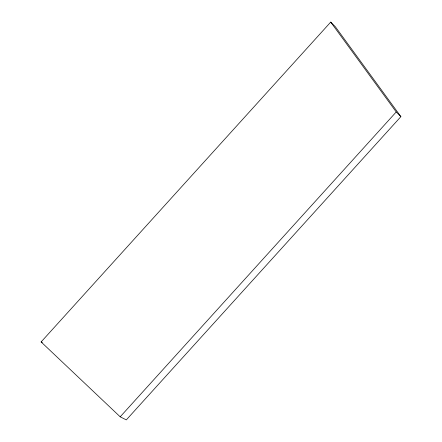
<?xml version="1.0" encoding="UTF-8"?>
<svg xmlns="http://www.w3.org/2000/svg" width="442" height="442" viewBox="0 0 442 442"><rect width="100%" height="100%" fill="white"/><g stroke="black" fill="none" stroke-linecap="round" stroke-linejoin="round"><path stroke-width="0.66" d="M41.112 341.942L330.715 22.1L335.384 26.791L400.888 116.644L126.307 419.9L120.191 416.806L41.112 341.942L42.333 342.561M120.191 416.806L396.22 111.959L330.715 22.1M396.22 111.959L400.888 116.644"/></g></svg>
